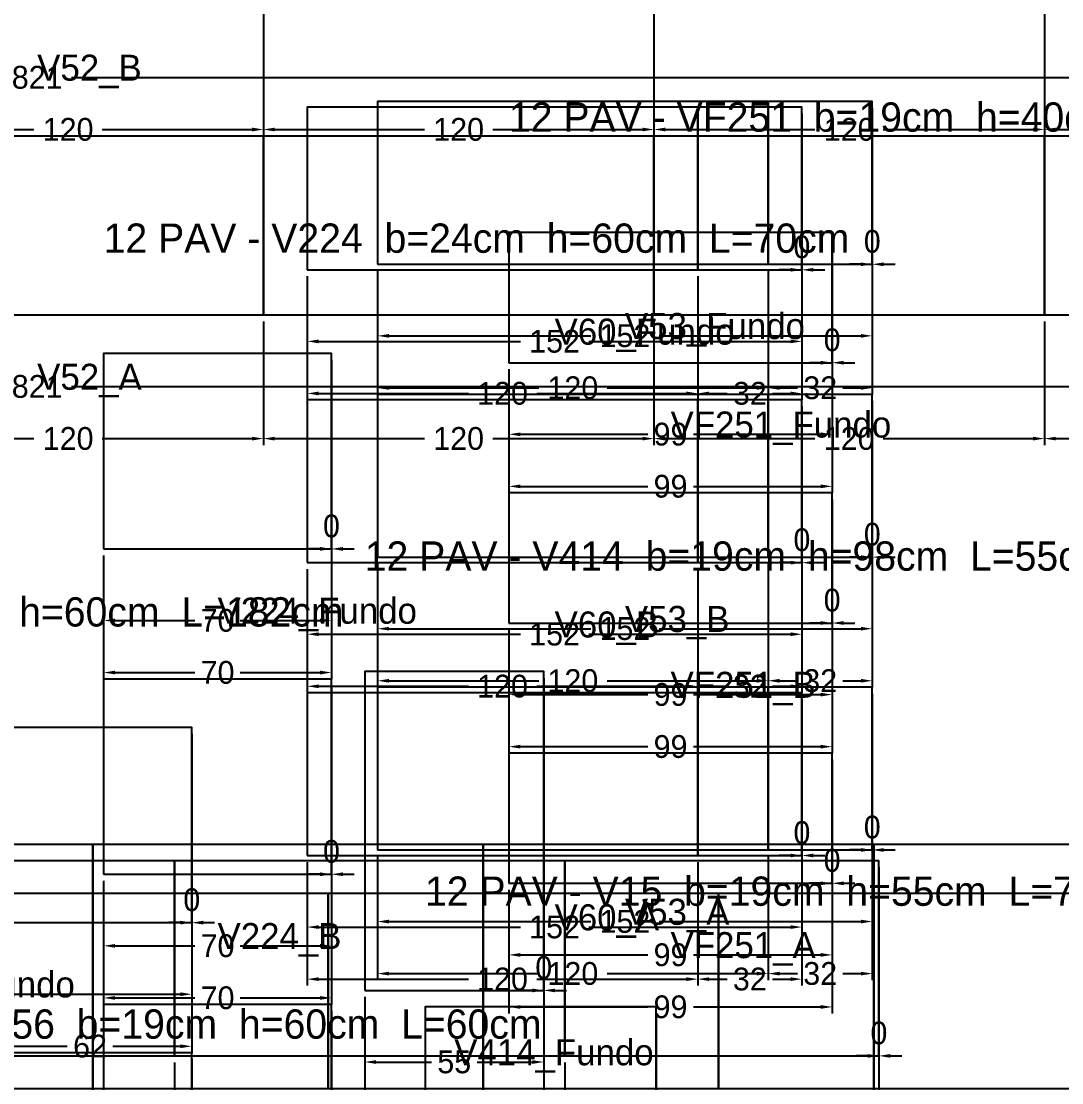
# Model space of a CAD drawing. Header units: metres. Extents: x 946 to 6411, y -603 to 1666.
# Drawn here: x 2804.5 to 3124.2, y 457.3 to 783.5 of the extents above; entities that cross this region are included whole.
import ezdxf

# ---------------------------------------------------------------- set-up
doc = ezdxf.new("R2010")
doc.units = ezdxf.units.M
doc.layers.add('COTA', color=3, linetype='Continuous')
doc.dimstyles.new('COTA_VIG', dxfattribs={"dimtxt": 7, "dimasz": 3.5, "dimexe": 2, "dimexo": 2, "dimgap": 1.5, "dimtad": 1, "dimdec": 1, "dimcen": 2.5, "dimclrd": 3, "dimclre": 3, "dimclrt": 3, "dimazin": 3, "dimtfac": 1, "dimtmove": 0, "dimatfit": 3})

# ---------------------------------------------------------------- blocks, each defined once
blk = doc.blocks.new('_CLOSEDFILLED')
at = {"color": 0, "linetype": 'BYBLOCK'}
blk.add_solid([(-1, 0.164), (0, 0), (-1, -0.164)], dxfattribs=at)
blk = doc.blocks.new('*D364')
at = {"color": 3}
for p, q in [((2398.86, 691.27), (2398.86, 669.27)), ((3219.86, 691.27), (3219.86, 669.27)), ((2402.36, 671.27), (2798.86, 671.27)), ((2819.86, 671.27), (3216.36, 671.27))]:
    blk.add_line(p, q, dxfattribs=at)
at = {"layer": 'Defpoints'}
for p in [(2398.86, 693.27), (3219.86, 693.27), (2398.86, 671.27)]:
    blk.add_point(p, dxfattribs=at)
at = {"layer": 'COTA', "color": 3, "xscale": 3.5, "yscale": 3.5, "rotation": 180}
blk.add_blockref('_CLOSEDFILLED', (2398.86, 671.27), dxfattribs=at)
at = {"layer": 'COTA', "color": 3, "xscale": 3.5, "yscale": 3.5}
blk.add_blockref('_CLOSEDFILLED', (3219.86, 671.27), dxfattribs=at)
at = {"layer": 'COTA', "color": 3, "insert": (2809.36, 671.27), "char_height": 7, "attachment_point": 5}
blk.add_mtext('821', dxfattribs=at)
blk = doc.blocks.new('*D368')
at = {"color": 3}
for p, q in [((2758.86, 691.27), (2758.86, 653.27)), ((2878.86, 691.27), (2878.86, 653.27)), ((2762.36, 655.27), (2808.36, 655.27)), ((2829.36, 655.27), (2875.36, 655.27))]:
    blk.add_line(p, q, dxfattribs=at)
at = {"layer": 'Defpoints'}
for p in [(2758.86, 693.27), (2878.86, 693.27), (2758.86, 655.27)]:
    blk.add_point(p, dxfattribs=at)
at = {"layer": 'COTA', "color": 3, "xscale": 3.5, "yscale": 3.5, "rotation": 180}
blk.add_blockref('_CLOSEDFILLED', (2758.86, 655.27), dxfattribs=at)
at = {"layer": 'COTA', "color": 3, "xscale": 3.5, "yscale": 3.5}
blk.add_blockref('_CLOSEDFILLED', (2878.86, 655.27), dxfattribs=at)
at = {"layer": 'COTA', "color": 3, "insert": (2818.86, 655.27), "char_height": 7, "attachment_point": 5}
blk.add_mtext('120', dxfattribs=at)
blk = doc.blocks.new('*D369')
at = {"color": 3}
for p, q in [((2878.86, 691.27), (2878.86, 653.27)), ((2998.86, 691.27), (2998.86, 653.27)), ((2882.36, 655.27), (2928.36, 655.27)), ((2949.36, 655.27), (2995.36, 655.27))]:
    blk.add_line(p, q, dxfattribs=at)
at = {"layer": 'Defpoints'}
for p in [(2878.86, 693.27), (2998.86, 693.27), (2878.86, 655.27)]:
    blk.add_point(p, dxfattribs=at)
at = {"layer": 'COTA', "color": 3, "xscale": 3.5, "yscale": 3.5, "rotation": 180}
blk.add_blockref('_CLOSEDFILLED', (2878.86, 655.27), dxfattribs=at)
at = {"layer": 'COTA', "color": 3, "xscale": 3.5, "yscale": 3.5}
blk.add_blockref('_CLOSEDFILLED', (2998.86, 655.27), dxfattribs=at)
at = {"layer": 'COTA', "color": 3, "insert": (2938.86, 655.27), "char_height": 7, "attachment_point": 5}
blk.add_mtext('120', dxfattribs=at)
blk = doc.blocks.new('*D370')
at = {"color": 3}
for p, q in [((2998.86, 691.27), (2998.86, 653.27)), ((3118.86, 691.27), (3118.86, 653.27)), ((3002.36, 655.27), (3048.36, 655.27)), ((3069.36, 655.27), (3115.36, 655.27))]:
    blk.add_line(p, q, dxfattribs=at)
at = {"layer": 'Defpoints'}
for p in [(2998.86, 693.27), (3118.86, 693.27), (2998.86, 655.27)]:
    blk.add_point(p, dxfattribs=at)
at = {"layer": 'COTA', "color": 3, "xscale": 3.5, "yscale": 3.5, "rotation": 180}
blk.add_blockref('_CLOSEDFILLED', (2998.86, 655.27), dxfattribs=at)
at = {"layer": 'COTA', "color": 3, "xscale": 3.5, "yscale": 3.5}
blk.add_blockref('_CLOSEDFILLED', (3118.86, 655.27), dxfattribs=at)
at = {"layer": 'COTA', "color": 3, "insert": (3058.86, 655.27), "char_height": 7, "attachment_point": 5}
blk.add_mtext('120', dxfattribs=at)
blk = doc.blocks.new('*D371')
at = {"color": 3}
for p, q in [((3118.86, 691.27), (3118.86, 653.27)), ((3219.86, 691.27), (3219.86, 653.27)), ((3122.36, 655.27), (3158.86, 655.27)), ((3179.86, 655.27), (3216.36, 655.27))]:
    blk.add_line(p, q, dxfattribs=at)
at = {"layer": 'Defpoints'}
for p in [(3118.86, 693.27), (3219.86, 693.27), (3118.86, 655.27)]:
    blk.add_point(p, dxfattribs=at)
at = {"layer": 'COTA', "color": 3, "xscale": 3.5, "yscale": 3.5, "rotation": 180}
blk.add_blockref('_CLOSEDFILLED', (3118.86, 655.27), dxfattribs=at)
at = {"layer": 'COTA', "color": 3, "xscale": 3.5, "yscale": 3.5}
blk.add_blockref('_CLOSEDFILLED', (3219.86, 655.27), dxfattribs=at)
at = {"layer": 'COTA', "color": 3, "insert": (3169.36, 655.27), "char_height": 7, "attachment_point": 5}
blk.add_mtext('101', dxfattribs=at)
blk = doc.blocks.new('*D373')
at = {"color": 3}
for p, q in [((2398.86, 786.27), (2398.86, 764.27)), ((3219.86, 786.27), (3219.86, 764.27)), ((2402.36, 766.27), (2798.86, 766.27)), ((2819.86, 766.27), (3216.36, 766.27))]:
    blk.add_line(p, q, dxfattribs=at)
at = {"layer": 'Defpoints'}
for p in [(2398.86, 788.27), (3219.86, 788.27), (2398.86, 766.27)]:
    blk.add_point(p, dxfattribs=at)
at = {"layer": 'COTA', "color": 3, "xscale": 3.5, "yscale": 3.5, "rotation": 180}
blk.add_blockref('_CLOSEDFILLED', (2398.86, 766.27), dxfattribs=at)
at = {"layer": 'COTA', "color": 3, "xscale": 3.5, "yscale": 3.5}
blk.add_blockref('_CLOSEDFILLED', (3219.86, 766.27), dxfattribs=at)
at = {"layer": 'COTA', "color": 3, "insert": (2809.36, 766.27), "char_height": 7, "attachment_point": 5}
blk.add_mtext('821', dxfattribs=at)
blk = doc.blocks.new('*D377')
at = {"color": 3}
for p, q in [((2758.86, 786.27), (2758.86, 748.27)), ((2878.86, 786.27), (2878.86, 748.27)), ((2762.36, 750.27), (2808.36, 750.27)), ((2829.36, 750.27), (2875.36, 750.27))]:
    blk.add_line(p, q, dxfattribs=at)
at = {"layer": 'Defpoints'}
for p in [(2758.86, 788.27), (2878.86, 788.27), (2758.86, 750.27)]:
    blk.add_point(p, dxfattribs=at)
at = {"layer": 'COTA', "color": 3, "xscale": 3.5, "yscale": 3.5, "rotation": 180}
blk.add_blockref('_CLOSEDFILLED', (2758.86, 750.27), dxfattribs=at)
at = {"layer": 'COTA', "color": 3, "xscale": 3.5, "yscale": 3.5}
blk.add_blockref('_CLOSEDFILLED', (2878.86, 750.27), dxfattribs=at)
at = {"layer": 'COTA', "color": 3, "insert": (2818.86, 750.27), "char_height": 7, "attachment_point": 5}
blk.add_mtext('120', dxfattribs=at)
blk = doc.blocks.new('*D378')
at = {"color": 3}
for p, q in [((2878.86, 786.27), (2878.86, 748.27)), ((2998.86, 786.27), (2998.86, 748.27)), ((2882.36, 750.27), (2928.36, 750.27)), ((2949.36, 750.27), (2995.36, 750.27))]:
    blk.add_line(p, q, dxfattribs=at)
at = {"layer": 'Defpoints'}
for p in [(2878.86, 788.27), (2998.86, 788.27), (2878.86, 750.27)]:
    blk.add_point(p, dxfattribs=at)
at = {"layer": 'COTA', "color": 3, "xscale": 3.5, "yscale": 3.5, "rotation": 180}
blk.add_blockref('_CLOSEDFILLED', (2878.86, 750.27), dxfattribs=at)
at = {"layer": 'COTA', "color": 3, "xscale": 3.5, "yscale": 3.5}
blk.add_blockref('_CLOSEDFILLED', (2998.86, 750.27), dxfattribs=at)
at = {"layer": 'COTA', "color": 3, "insert": (2938.86, 750.27), "char_height": 7, "attachment_point": 5}
blk.add_mtext('120', dxfattribs=at)
blk = doc.blocks.new('*D379')
at = {"color": 3}
for p, q in [((2998.86, 786.27), (2998.86, 748.27)), ((3118.86, 786.27), (3118.86, 748.27)), ((3002.36, 750.27), (3048.36, 750.27)), ((3069.36, 750.27), (3115.36, 750.27))]:
    blk.add_line(p, q, dxfattribs=at)
at = {"layer": 'Defpoints'}
for p in [(2998.86, 788.27), (3118.86, 788.27), (2998.86, 750.27)]:
    blk.add_point(p, dxfattribs=at)
at = {"layer": 'COTA', "color": 3, "xscale": 3.5, "yscale": 3.5, "rotation": 180}
blk.add_blockref('_CLOSEDFILLED', (2998.86, 750.27), dxfattribs=at)
at = {"layer": 'COTA', "color": 3, "xscale": 3.5, "yscale": 3.5}
blk.add_blockref('_CLOSEDFILLED', (3118.86, 750.27), dxfattribs=at)
at = {"layer": 'COTA', "color": 3, "insert": (3058.86, 750.27), "char_height": 7, "attachment_point": 5}
blk.add_mtext('120', dxfattribs=at)
blk = doc.blocks.new('*D380')
at = {"color": 3}
for p, q in [((3118.86, 786.27), (3118.86, 748.27)), ((3219.86, 786.27), (3219.86, 748.27)), ((3122.36, 750.27), (3158.86, 750.27)), ((3179.86, 750.27), (3216.36, 750.27))]:
    blk.add_line(p, q, dxfattribs=at)
at = {"layer": 'Defpoints'}
for p in [(3118.86, 788.27), (3219.86, 788.27), (3118.86, 750.27)]:
    blk.add_point(p, dxfattribs=at)
at = {"layer": 'COTA', "color": 3, "xscale": 3.5, "yscale": 3.5, "rotation": 180}
blk.add_blockref('_CLOSEDFILLED', (3118.86, 750.27), dxfattribs=at)
at = {"layer": 'COTA', "color": 3, "xscale": 3.5, "yscale": 3.5}
blk.add_blockref('_CLOSEDFILLED', (3219.86, 750.27), dxfattribs=at)
at = {"layer": 'COTA', "color": 3, "insert": (3169.36, 750.27), "char_height": 7, "attachment_point": 5}
blk.add_mtext('101', dxfattribs=at)
blk = doc.blocks.new('*D400')
at = {"color": 3}
for p, q in [((2913.96, 526.85), (2913.96, 504.85)), ((3065.96, 526.85), (3065.96, 504.85)), ((2917.46, 506.85), (2979.46, 506.85)), ((3000.46, 506.85), (3062.46, 506.85))]:
    blk.add_line(p, q, dxfattribs=at)
at = {"layer": 'Defpoints'}
for p in [(2913.96, 528.85), (3065.96, 528.85), (2913.96, 506.85)]:
    blk.add_point(p, dxfattribs=at)
at = {"layer": 'COTA', "color": 3, "xscale": 3.5, "yscale": 3.5, "rotation": 180}
blk.add_blockref('_CLOSEDFILLED', (2913.96, 506.85), dxfattribs=at)
at = {"layer": 'COTA', "color": 3, "xscale": 3.5, "yscale": 3.5}
blk.add_blockref('_CLOSEDFILLED', (3065.96, 506.85), dxfattribs=at)
at = {"layer": 'COTA', "color": 3, "insert": (2989.96, 506.85), "char_height": 7, "attachment_point": 5}
blk.add_mtext('152', dxfattribs=at)
blk = doc.blocks.new('*D401')
at = {"color": 3}
for p, q in [((2913.96, 526.85), (2913.96, 488.85)), ((3033.96, 526.85), (3033.96, 488.85)), ((2917.46, 490.85), (2963.46, 490.85)), ((2984.46, 490.85), (3030.46, 490.85))]:
    blk.add_line(p, q, dxfattribs=at)
at = {"layer": 'Defpoints'}
for p in [(2913.96, 528.85), (3033.96, 528.85), (2913.96, 490.85)]:
    blk.add_point(p, dxfattribs=at)
at = {"layer": 'COTA', "color": 3, "xscale": 3.5, "yscale": 3.5, "rotation": 180}
blk.add_blockref('_CLOSEDFILLED', (2913.96, 490.85), dxfattribs=at)
at = {"layer": 'COTA', "color": 3, "xscale": 3.5, "yscale": 3.5}
blk.add_blockref('_CLOSEDFILLED', (3033.96, 490.85), dxfattribs=at)
at = {"layer": 'COTA', "color": 3, "insert": (2973.96, 490.85), "char_height": 7, "attachment_point": 5}
blk.add_mtext('120', dxfattribs=at)
blk = doc.blocks.new('*D402')
at = {"color": 3}
for p, q in [((3033.96, 526.85), (3033.96, 488.85)), ((3065.96, 526.85), (3065.96, 488.85)), ((3037.46, 490.85), (3042.96, 490.85)), ((3056.96, 490.85), (3062.46, 490.85))]:
    blk.add_line(p, q, dxfattribs=at)
at = {"layer": 'Defpoints'}
for p in [(3033.96, 528.85), (3065.96, 528.85), (3033.96, 490.85)]:
    blk.add_point(p, dxfattribs=at)
at = {"layer": 'COTA', "color": 3, "xscale": 3.5, "yscale": 3.5, "rotation": 180}
blk.add_blockref('_CLOSEDFILLED', (3033.96, 490.85), dxfattribs=at)
at = {"layer": 'COTA', "color": 3, "xscale": 3.5, "yscale": 3.5}
blk.add_blockref('_CLOSEDFILLED', (3065.96, 490.85), dxfattribs=at)
at = {"layer": 'COTA', "color": 3, "insert": (3049.96, 490.85), "char_height": 7, "attachment_point": 5}
blk.add_mtext('32', dxfattribs=at)
blk = doc.blocks.new('*D404')
at = {"color": 3}
for p, q in [((2913.96, 616.85), (2913.96, 594.85)), ((3065.96, 616.85), (3065.96, 594.85)), ((2917.46, 596.85), (2979.46, 596.85)), ((3000.46, 596.85), (3062.46, 596.85))]:
    blk.add_line(p, q, dxfattribs=at)
at = {"layer": 'Defpoints'}
for p in [(2913.96, 618.85), (3065.96, 618.85), (2913.96, 596.85)]:
    blk.add_point(p, dxfattribs=at)
at = {"layer": 'COTA', "color": 3, "xscale": 3.5, "yscale": 3.5, "rotation": 180}
blk.add_blockref('_CLOSEDFILLED', (2913.96, 596.85), dxfattribs=at)
at = {"layer": 'COTA', "color": 3, "xscale": 3.5, "yscale": 3.5}
blk.add_blockref('_CLOSEDFILLED', (3065.96, 596.85), dxfattribs=at)
at = {"layer": 'COTA', "color": 3, "insert": (2989.96, 596.85), "char_height": 7, "attachment_point": 5}
blk.add_mtext('152', dxfattribs=at)
blk = doc.blocks.new('*D405')
at = {"color": 3}
for p, q in [((2913.96, 616.85), (2913.96, 578.85)), ((3033.96, 616.85), (3033.96, 578.85)), ((2917.46, 580.85), (2963.46, 580.85)), ((2984.46, 580.85), (3030.46, 580.85))]:
    blk.add_line(p, q, dxfattribs=at)
at = {"layer": 'Defpoints'}
for p in [(2913.96, 618.85), (3033.96, 618.85), (2913.96, 580.85)]:
    blk.add_point(p, dxfattribs=at)
at = {"layer": 'COTA', "color": 3, "xscale": 3.5, "yscale": 3.5, "rotation": 180}
blk.add_blockref('_CLOSEDFILLED', (2913.96, 580.85), dxfattribs=at)
at = {"layer": 'COTA', "color": 3, "xscale": 3.5, "yscale": 3.5}
blk.add_blockref('_CLOSEDFILLED', (3033.96, 580.85), dxfattribs=at)
at = {"layer": 'COTA', "color": 3, "insert": (2973.96, 580.85), "char_height": 7, "attachment_point": 5}
blk.add_mtext('120', dxfattribs=at)
blk = doc.blocks.new('*D406')
at = {"color": 3}
for p, q in [((3033.96, 616.85), (3033.96, 578.85)), ((3065.96, 616.85), (3065.96, 578.85)), ((3037.46, 580.85), (3042.96, 580.85)), ((3056.96, 580.85), (3062.46, 580.85))]:
    blk.add_line(p, q, dxfattribs=at)
at = {"layer": 'Defpoints'}
for p in [(3033.96, 618.85), (3065.96, 618.85), (3033.96, 580.85)]:
    blk.add_point(p, dxfattribs=at)
at = {"layer": 'COTA', "color": 3, "xscale": 3.5, "yscale": 3.5, "rotation": 180}
blk.add_blockref('_CLOSEDFILLED', (3033.96, 580.85), dxfattribs=at)
at = {"layer": 'COTA', "color": 3, "xscale": 3.5, "yscale": 3.5}
blk.add_blockref('_CLOSEDFILLED', (3065.96, 580.85), dxfattribs=at)
at = {"layer": 'COTA', "color": 3, "insert": (3049.96, 580.85), "char_height": 7, "attachment_point": 5}
blk.add_mtext('32', dxfattribs=at)
blk = doc.blocks.new('*D408')
at = {"color": 3}
for p, q in [((2913.96, 706.85), (2913.96, 684.85)), ((3065.96, 706.85), (3065.96, 684.85)), ((2917.46, 686.85), (2979.46, 686.85)), ((3000.46, 686.85), (3062.46, 686.85))]:
    blk.add_line(p, q, dxfattribs=at)
at = {"layer": 'Defpoints'}
for p in [(2913.96, 708.85), (3065.96, 708.85), (2913.96, 686.85)]:
    blk.add_point(p, dxfattribs=at)
at = {"layer": 'COTA', "color": 3, "xscale": 3.5, "yscale": 3.5, "rotation": 180}
blk.add_blockref('_CLOSEDFILLED', (2913.96, 686.85), dxfattribs=at)
at = {"layer": 'COTA', "color": 3, "xscale": 3.5, "yscale": 3.5}
blk.add_blockref('_CLOSEDFILLED', (3065.96, 686.85), dxfattribs=at)
at = {"layer": 'COTA', "color": 3, "insert": (2989.96, 686.85), "char_height": 7, "attachment_point": 5}
blk.add_mtext('152', dxfattribs=at)
blk = doc.blocks.new('*D409')
at = {"color": 3}
for p, q in [((2913.96, 706.85), (2913.96, 668.85)), ((3033.96, 706.85), (3033.96, 668.85)), ((2917.46, 670.85), (2963.46, 670.85)), ((2984.46, 670.85), (3030.46, 670.85))]:
    blk.add_line(p, q, dxfattribs=at)
at = {"layer": 'Defpoints'}
for p in [(2913.96, 708.85), (3033.96, 708.85), (2913.96, 670.85)]:
    blk.add_point(p, dxfattribs=at)
at = {"layer": 'COTA', "color": 3, "xscale": 3.5, "yscale": 3.5, "rotation": 180}
blk.add_blockref('_CLOSEDFILLED', (2913.96, 670.85), dxfattribs=at)
at = {"layer": 'COTA', "color": 3, "xscale": 3.5, "yscale": 3.5}
blk.add_blockref('_CLOSEDFILLED', (3033.96, 670.85), dxfattribs=at)
at = {"layer": 'COTA', "color": 3, "insert": (2973.96, 670.85), "char_height": 7, "attachment_point": 5}
blk.add_mtext('120', dxfattribs=at)
blk = doc.blocks.new('*D410')
at = {"color": 3}
for p, q in [((3033.96, 706.85), (3033.96, 668.85)), ((3065.96, 706.85), (3065.96, 668.85)), ((3037.46, 670.85), (3042.96, 670.85)), ((3056.96, 670.85), (3062.46, 670.85))]:
    blk.add_line(p, q, dxfattribs=at)
at = {"layer": 'Defpoints'}
for p in [(3033.96, 708.85), (3065.96, 708.85), (3033.96, 670.85)]:
    blk.add_point(p, dxfattribs=at)
at = {"layer": 'COTA', "color": 3, "xscale": 3.5, "yscale": 3.5, "rotation": 180}
blk.add_blockref('_CLOSEDFILLED', (3033.96, 670.85), dxfattribs=at)
at = {"layer": 'COTA', "color": 3, "xscale": 3.5, "yscale": 3.5}
blk.add_blockref('_CLOSEDFILLED', (3065.96, 670.85), dxfattribs=at)
at = {"layer": 'COTA', "color": 3, "insert": (3049.96, 670.85), "char_height": 7, "attachment_point": 5}
blk.add_mtext('32', dxfattribs=at)
blk = doc.blocks.new('*D501')
at = {"color": 3}
for p, q in [((2674.36, 504.52), (2674.36, 482.52)), ((2856.86, 504.52), (2856.86, 482.52)), ((2677.86, 484.52), (2755.11, 484.52)), ((2776.11, 484.52), (2853.36, 484.52))]:
    blk.add_line(p, q, dxfattribs=at)
at = {"layer": 'Defpoints'}
for p in [(2674.36, 506.52), (2856.86, 506.52), (2674.36, 484.52)]:
    blk.add_point(p, dxfattribs=at)
at = {"layer": 'COTA', "color": 3, "xscale": 3.5, "yscale": 3.5, "rotation": 180}
blk.add_blockref('_CLOSEDFILLED', (2674.36, 484.52), dxfattribs=at)
at = {"layer": 'COTA', "color": 3, "xscale": 3.5, "yscale": 3.5}
blk.add_blockref('_CLOSEDFILLED', (2856.86, 484.52), dxfattribs=at)
at = {"layer": 'COTA', "color": 3, "insert": (2765.61, 484.52), "char_height": 7, "attachment_point": 5}
blk.add_mtext('182', dxfattribs=at)
blk = doc.blocks.new('*D503')
at = {"color": 3}
for p, q in [((2794.36, 504.52), (2794.36, 466.52)), ((2856.86, 504.52), (2856.86, 466.52)), ((2797.86, 468.52), (2818.61, 468.52)), ((2832.61, 468.52), (2853.36, 468.52))]:
    blk.add_line(p, q, dxfattribs=at)
at = {"layer": 'Defpoints'}
for p in [(2794.36, 506.52), (2856.86, 506.52), (2794.36, 468.52)]:
    blk.add_point(p, dxfattribs=at)
at = {"layer": 'COTA', "color": 3, "xscale": 3.5, "yscale": 3.5, "rotation": 180}
blk.add_blockref('_CLOSEDFILLED', (2794.36, 468.52), dxfattribs=at)
at = {"layer": 'COTA', "color": 3, "xscale": 3.5, "yscale": 3.5}
blk.add_blockref('_CLOSEDFILLED', (2856.86, 468.52), dxfattribs=at)
at = {"layer": 'COTA', "color": 3, "insert": (2825.61, 468.52), "char_height": 7, "attachment_point": 5}
blk.add_mtext('62', dxfattribs=at)
blk = doc.blocks.new('*D505')
at = {"color": 3}
for p, q in [((2892.34, 525.15), (2892.34, 503.15)), ((3044.34, 525.15), (3044.34, 503.15)), ((2895.84, 505.15), (2957.84, 505.15)), ((2978.84, 505.15), (3040.84, 505.15))]:
    blk.add_line(p, q, dxfattribs=at)
at = {"layer": 'Defpoints'}
for p in [(2892.34, 527.15), (3044.34, 527.15), (2892.34, 505.15)]:
    blk.add_point(p, dxfattribs=at)
at = {"layer": 'COTA', "color": 3, "xscale": 3.5, "yscale": 3.5, "rotation": 180}
blk.add_blockref('_CLOSEDFILLED', (2892.34, 505.15), dxfattribs=at)
at = {"layer": 'COTA', "color": 3, "xscale": 3.5, "yscale": 3.5}
blk.add_blockref('_CLOSEDFILLED', (3044.34, 505.15), dxfattribs=at)
at = {"layer": 'COTA', "color": 3, "insert": (2968.34, 505.15), "char_height": 7, "attachment_point": 5}
blk.add_mtext('152', dxfattribs=at)
blk = doc.blocks.new('*D506')
at = {"color": 3}
for p, q in [((2892.34, 525.15), (2892.34, 487.15)), ((3012.34, 525.15), (3012.34, 487.15)), ((2895.84, 489.15), (2941.84, 489.15)), ((2962.84, 489.15), (3008.84, 489.15))]:
    blk.add_line(p, q, dxfattribs=at)
at = {"layer": 'Defpoints'}
for p in [(2892.34, 527.15), (3012.34, 527.15), (2892.34, 489.15)]:
    blk.add_point(p, dxfattribs=at)
at = {"layer": 'COTA', "color": 3, "xscale": 3.5, "yscale": 3.5, "rotation": 180}
blk.add_blockref('_CLOSEDFILLED', (2892.34, 489.15), dxfattribs=at)
at = {"layer": 'COTA', "color": 3, "xscale": 3.5, "yscale": 3.5}
blk.add_blockref('_CLOSEDFILLED', (3012.34, 489.15), dxfattribs=at)
at = {"layer": 'COTA', "color": 3, "insert": (2952.34, 489.15), "char_height": 7, "attachment_point": 5}
blk.add_mtext('120', dxfattribs=at)
blk = doc.blocks.new('*D507')
at = {"color": 3}
for p, q in [((3012.34, 525.15), (3012.34, 487.15)), ((3044.34, 525.15), (3044.34, 487.15)), ((3015.84, 489.15), (3021.34, 489.15)), ((3035.34, 489.15), (3040.84, 489.15))]:
    blk.add_line(p, q, dxfattribs=at)
at = {"layer": 'Defpoints'}
for p in [(3012.34, 527.15), (3044.34, 527.15), (3012.34, 489.15)]:
    blk.add_point(p, dxfattribs=at)
at = {"layer": 'COTA', "color": 3, "xscale": 3.5, "yscale": 3.5, "rotation": 180}
blk.add_blockref('_CLOSEDFILLED', (3012.34, 489.15), dxfattribs=at)
at = {"layer": 'COTA', "color": 3, "xscale": 3.5, "yscale": 3.5}
blk.add_blockref('_CLOSEDFILLED', (3044.34, 489.15), dxfattribs=at)
at = {"layer": 'COTA', "color": 3, "insert": (3028.34, 489.15), "char_height": 7, "attachment_point": 5}
blk.add_mtext('32', dxfattribs=at)
blk = doc.blocks.new('*D509')
at = {"color": 3}
for p, q in [((2892.34, 615.15), (2892.34, 593.15)), ((3044.34, 615.15), (3044.34, 593.15)), ((2895.84, 595.15), (2957.84, 595.15)), ((2978.84, 595.15), (3040.84, 595.15))]:
    blk.add_line(p, q, dxfattribs=at)
at = {"layer": 'Defpoints'}
for p in [(2892.34, 617.15), (3044.34, 617.15), (2892.34, 595.15)]:
    blk.add_point(p, dxfattribs=at)
at = {"layer": 'COTA', "color": 3, "xscale": 3.5, "yscale": 3.5, "rotation": 180}
blk.add_blockref('_CLOSEDFILLED', (2892.34, 595.15), dxfattribs=at)
at = {"layer": 'COTA', "color": 3, "xscale": 3.5, "yscale": 3.5}
blk.add_blockref('_CLOSEDFILLED', (3044.34, 595.15), dxfattribs=at)
at = {"layer": 'COTA', "color": 3, "insert": (2968.34, 595.15), "char_height": 7, "attachment_point": 5}
blk.add_mtext('152', dxfattribs=at)
blk = doc.blocks.new('*D510')
at = {"color": 3}
for p, q in [((2892.34, 615.15), (2892.34, 577.15)), ((3012.34, 615.15), (3012.34, 577.15)), ((2895.84, 579.15), (2941.84, 579.15)), ((2962.84, 579.15), (3008.84, 579.15))]:
    blk.add_line(p, q, dxfattribs=at)
at = {"layer": 'Defpoints'}
for p in [(2892.34, 617.15), (3012.34, 617.15), (2892.34, 579.15)]:
    blk.add_point(p, dxfattribs=at)
at = {"layer": 'COTA', "color": 3, "xscale": 3.5, "yscale": 3.5, "rotation": 180}
blk.add_blockref('_CLOSEDFILLED', (2892.34, 579.15), dxfattribs=at)
at = {"layer": 'COTA', "color": 3, "xscale": 3.5, "yscale": 3.5}
blk.add_blockref('_CLOSEDFILLED', (3012.34, 579.15), dxfattribs=at)
at = {"layer": 'COTA', "color": 3, "insert": (2952.34, 579.15), "char_height": 7, "attachment_point": 5}
blk.add_mtext('120', dxfattribs=at)
blk = doc.blocks.new('*D511')
at = {"color": 3}
for p, q in [((3012.34, 615.15), (3012.34, 577.15)), ((3044.34, 615.15), (3044.34, 577.15)), ((3015.84, 579.15), (3021.34, 579.15)), ((3035.34, 579.15), (3040.84, 579.15))]:
    blk.add_line(p, q, dxfattribs=at)
at = {"layer": 'Defpoints'}
for p in [(3012.34, 617.15), (3044.34, 617.15), (3012.34, 579.15)]:
    blk.add_point(p, dxfattribs=at)
at = {"layer": 'COTA', "color": 3, "xscale": 3.5, "yscale": 3.5, "rotation": 180}
blk.add_blockref('_CLOSEDFILLED', (3012.34, 579.15), dxfattribs=at)
at = {"layer": 'COTA', "color": 3, "xscale": 3.5, "yscale": 3.5}
blk.add_blockref('_CLOSEDFILLED', (3044.34, 579.15), dxfattribs=at)
at = {"layer": 'COTA', "color": 3, "insert": (3028.34, 579.15), "char_height": 7, "attachment_point": 5}
blk.add_mtext('32', dxfattribs=at)
blk = doc.blocks.new('*D513')
at = {"color": 3}
for p, q in [((2892.34, 705.15), (2892.34, 683.15)), ((3044.34, 705.15), (3044.34, 683.15)), ((2895.84, 685.15), (2957.84, 685.15)), ((2978.84, 685.15), (3040.84, 685.15))]:
    blk.add_line(p, q, dxfattribs=at)
at = {"layer": 'Defpoints'}
for p in [(2892.34, 707.15), (3044.34, 707.15), (2892.34, 685.15)]:
    blk.add_point(p, dxfattribs=at)
at = {"layer": 'COTA', "color": 3, "xscale": 3.5, "yscale": 3.5, "rotation": 180}
blk.add_blockref('_CLOSEDFILLED', (2892.34, 685.15), dxfattribs=at)
at = {"layer": 'COTA', "color": 3, "xscale": 3.5, "yscale": 3.5}
blk.add_blockref('_CLOSEDFILLED', (3044.34, 685.15), dxfattribs=at)
at = {"layer": 'COTA', "color": 3, "insert": (2968.34, 685.15), "char_height": 7, "attachment_point": 5}
blk.add_mtext('152', dxfattribs=at)
blk = doc.blocks.new('*D514')
at = {"color": 3}
for p, q in [((2892.34, 705.15), (2892.34, 667.15)), ((3012.34, 705.15), (3012.34, 667.15)), ((2895.84, 669.15), (2941.84, 669.15)), ((2962.84, 669.15), (3008.84, 669.15))]:
    blk.add_line(p, q, dxfattribs=at)
at = {"layer": 'Defpoints'}
for p in [(2892.34, 707.15), (3012.34, 707.15), (2892.34, 669.15)]:
    blk.add_point(p, dxfattribs=at)
at = {"layer": 'COTA', "color": 3, "xscale": 3.5, "yscale": 3.5, "rotation": 180}
blk.add_blockref('_CLOSEDFILLED', (2892.34, 669.15), dxfattribs=at)
at = {"layer": 'COTA', "color": 3, "xscale": 3.5, "yscale": 3.5}
blk.add_blockref('_CLOSEDFILLED', (3012.34, 669.15), dxfattribs=at)
at = {"layer": 'COTA', "color": 3, "insert": (2952.34, 669.15), "char_height": 7, "attachment_point": 5}
blk.add_mtext('120', dxfattribs=at)
blk = doc.blocks.new('*D515')
at = {"color": 3}
for p, q in [((3012.34, 705.15), (3012.34, 667.15)), ((3044.34, 705.15), (3044.34, 667.15)), ((3015.84, 669.15), (3021.34, 669.15)), ((3035.34, 669.15), (3040.84, 669.15))]:
    blk.add_line(p, q, dxfattribs=at)
at = {"layer": 'Defpoints'}
for p in [(3012.34, 707.15), (3044.34, 707.15), (3012.34, 669.15)]:
    blk.add_point(p, dxfattribs=at)
at = {"layer": 'COTA', "color": 3, "xscale": 3.5, "yscale": 3.5, "rotation": 180}
blk.add_blockref('_CLOSEDFILLED', (3012.34, 669.15), dxfattribs=at)
at = {"layer": 'COTA', "color": 3, "xscale": 3.5, "yscale": 3.5}
blk.add_blockref('_CLOSEDFILLED', (3044.34, 669.15), dxfattribs=at)
at = {"layer": 'COTA', "color": 3, "insert": (3028.34, 669.15), "char_height": 7, "attachment_point": 5}
blk.add_mtext('32', dxfattribs=at)
blk = doc.blocks.new('*D790')
at = {"color": 3}
for p, q in [((2251.5, 463.56), (2251.5, 441.56)), ((3068, 463.56), (3068, 441.56)), ((2255, 443.56), (2649.25, 443.56)), ((2670.25, 443.56), (3064.5, 443.56))]:
    blk.add_line(p, q, dxfattribs=at)
at = {"layer": 'Defpoints'}
for p in [(2251.5, 465.56), (3068, 465.56), (2251.5, 443.56)]:
    blk.add_point(p, dxfattribs=at)
at = {"layer": 'COTA', "color": 3, "xscale": 3.5, "yscale": 3.5, "rotation": 180}
blk.add_blockref('_CLOSEDFILLED', (2251.5, 443.56), dxfattribs=at)
at = {"layer": 'COTA', "color": 3, "xscale": 3.5, "yscale": 3.5}
blk.add_blockref('_CLOSEDFILLED', (3068, 443.56), dxfattribs=at)
at = {"layer": 'COTA', "color": 3, "insert": (2659.75, 443.56), "char_height": 7, "attachment_point": 5}
blk.add_mtext('816', dxfattribs=at)
blk = doc.blocks.new('*D795')
at = {"color": 3}
for p, q in [((2731.5, 463.56), (2731.5, 425.56)), ((2851.5, 463.56), (2851.5, 425.56)), ((2735, 427.56), (2781, 427.56)), ((2802, 427.56), (2848, 427.56))]:
    blk.add_line(p, q, dxfattribs=at)
at = {"layer": 'Defpoints'}
for p in [(2731.5, 465.56), (2851.5, 465.56), (2731.5, 427.56)]:
    blk.add_point(p, dxfattribs=at)
at = {"layer": 'COTA', "color": 3, "xscale": 3.5, "yscale": 3.5, "rotation": 180}
blk.add_blockref('_CLOSEDFILLED', (2731.5, 427.56), dxfattribs=at)
at = {"layer": 'COTA', "color": 3, "xscale": 3.5, "yscale": 3.5}
blk.add_blockref('_CLOSEDFILLED', (2851.5, 427.56), dxfattribs=at)
at = {"layer": 'COTA', "color": 3, "insert": (2791.5, 427.56), "char_height": 7, "attachment_point": 5}
blk.add_mtext('120', dxfattribs=at)
blk = doc.blocks.new('*D796')
at = {"color": 3}
for p, q in [((2851.5, 463.56), (2851.5, 425.56)), ((2971.5, 463.56), (2971.5, 425.56)), ((2855, 427.56), (2901, 427.56)), ((2922, 427.56), (2968, 427.56))]:
    blk.add_line(p, q, dxfattribs=at)
at = {"layer": 'Defpoints'}
for p in [(2851.5, 465.56), (2971.5, 465.56), (2851.5, 427.56)]:
    blk.add_point(p, dxfattribs=at)
at = {"layer": 'COTA', "color": 3, "xscale": 3.5, "yscale": 3.5, "rotation": 180}
blk.add_blockref('_CLOSEDFILLED', (2851.5, 427.56), dxfattribs=at)
at = {"layer": 'COTA', "color": 3, "xscale": 3.5, "yscale": 3.5}
blk.add_blockref('_CLOSEDFILLED', (2971.5, 427.56), dxfattribs=at)
at = {"layer": 'COTA', "color": 3, "insert": (2911.5, 427.56), "char_height": 7, "attachment_point": 5}
blk.add_mtext('120', dxfattribs=at)
blk = doc.blocks.new('*D797')
at = {"color": 3}
for p, q in [((2971.5, 463.56), (2971.5, 425.56)), ((3068, 463.56), (3068, 425.56)), ((2975, 427.56), (3012.75, 427.56)), ((3026.75, 427.56), (3064.5, 427.56))]:
    blk.add_line(p, q, dxfattribs=at)
at = {"layer": 'Defpoints'}
for p in [(2971.5, 465.56), (3068, 465.56), (2971.5, 427.56)]:
    blk.add_point(p, dxfattribs=at)
at = {"layer": 'COTA', "color": 3, "xscale": 3.5, "yscale": 3.5, "rotation": 180}
blk.add_blockref('_CLOSEDFILLED', (2971.5, 427.56), dxfattribs=at)
at = {"layer": 'COTA', "color": 3, "xscale": 3.5, "yscale": 3.5}
blk.add_blockref('_CLOSEDFILLED', (3068, 427.56), dxfattribs=at)
at = {"layer": 'COTA', "color": 3, "insert": (3019.75, 427.56), "char_height": 7, "attachment_point": 5}
blk.add_mtext('96', dxfattribs=at)
blk = doc.blocks.new('*D1045')
at = {"color": 3}
for p, q in [((2829.78, 519.38), (2829.78, 497.38)), ((2899.78, 519.38), (2899.78, 497.38)), ((2833.28, 499.38), (2857.78, 499.38)), ((2871.78, 499.38), (2896.28, 499.38))]:
    blk.add_line(p, q, dxfattribs=at)
at = {"layer": 'Defpoints'}
for p in [(2829.78, 521.38), (2899.78, 521.38), (2829.78, 499.38)]:
    blk.add_point(p, dxfattribs=at)
at = {"layer": 'COTA', "color": 3, "xscale": 3.5, "yscale": 3.5, "rotation": 180}
blk.add_blockref('_CLOSEDFILLED', (2829.78, 499.38), dxfattribs=at)
at = {"layer": 'COTA', "color": 3, "xscale": 3.5, "yscale": 3.5}
blk.add_blockref('_CLOSEDFILLED', (2899.78, 499.38), dxfattribs=at)
at = {"layer": 'COTA', "color": 3, "insert": (2864.78, 499.38), "char_height": 7, "attachment_point": 5}
blk.add_mtext('70', dxfattribs=at)
blk = doc.blocks.new('*D1046')
at = {"color": 3}
for p, q in [((2829.78, 519.38), (2829.78, 481.38)), ((2899.78, 519.38), (2899.78, 481.38)), ((2833.28, 483.38), (2857.78, 483.38)), ((2871.78, 483.38), (2896.28, 483.38))]:
    blk.add_line(p, q, dxfattribs=at)
at = {"layer": 'Defpoints'}
for p in [(2829.78, 521.38), (2899.78, 521.38), (2829.78, 483.38)]:
    blk.add_point(p, dxfattribs=at)
at = {"layer": 'COTA', "color": 3, "xscale": 3.5, "yscale": 3.5, "rotation": 180}
blk.add_blockref('_CLOSEDFILLED', (2829.78, 483.38), dxfattribs=at)
at = {"layer": 'COTA', "color": 3, "xscale": 3.5, "yscale": 3.5}
blk.add_blockref('_CLOSEDFILLED', (2899.78, 483.38), dxfattribs=at)
at = {"layer": 'COTA', "color": 3, "insert": (2864.78, 483.38), "char_height": 7, "attachment_point": 5}
blk.add_mtext('70', dxfattribs=at)
blk = doc.blocks.new('*D1048')
at = {"color": 3}
for p, q in [((2829.78, 619.38), (2829.78, 597.38)), ((2899.78, 619.38), (2899.78, 597.38)), ((2833.28, 599.38), (2857.78, 599.38)), ((2871.78, 599.38), (2896.28, 599.38))]:
    blk.add_line(p, q, dxfattribs=at)
at = {"layer": 'Defpoints'}
for p in [(2829.78, 621.38), (2899.78, 621.38), (2829.78, 599.38)]:
    blk.add_point(p, dxfattribs=at)
at = {"layer": 'COTA', "color": 3, "xscale": 3.5, "yscale": 3.5, "rotation": 180}
blk.add_blockref('_CLOSEDFILLED', (2829.78, 599.38), dxfattribs=at)
at = {"layer": 'COTA', "color": 3, "xscale": 3.5, "yscale": 3.5}
blk.add_blockref('_CLOSEDFILLED', (2899.78, 599.38), dxfattribs=at)
at = {"layer": 'COTA', "color": 3, "insert": (2864.78, 599.38), "char_height": 7, "attachment_point": 5}
blk.add_mtext('70', dxfattribs=at)
blk = doc.blocks.new('*D1049')
at = {"color": 3}
for p, q in [((2829.78, 619.38), (2829.78, 581.38)), ((2899.78, 619.38), (2899.78, 581.38)), ((2833.28, 583.38), (2857.78, 583.38)), ((2871.78, 583.38), (2896.28, 583.38))]:
    blk.add_line(p, q, dxfattribs=at)
at = {"layer": 'Defpoints'}
for p in [(2829.78, 621.38), (2899.78, 621.38), (2829.78, 583.38)]:
    blk.add_point(p, dxfattribs=at)
at = {"layer": 'COTA', "color": 3, "xscale": 3.5, "yscale": 3.5, "rotation": 180}
blk.add_blockref('_CLOSEDFILLED', (2829.78, 583.38), dxfattribs=at)
at = {"layer": 'COTA', "color": 3, "xscale": 3.5, "yscale": 3.5}
blk.add_blockref('_CLOSEDFILLED', (2899.78, 583.38), dxfattribs=at)
at = {"layer": 'COTA', "color": 3, "insert": (2864.78, 583.38), "char_height": 7, "attachment_point": 5}
blk.add_mtext('70', dxfattribs=at)
blk = doc.blocks.new('*D1270')
at = {"color": 3}
for p, q in [((2954.33, 516.6), (2954.33, 494.6)), ((3053.63, 516.6), (3053.63, 494.6)), ((2957.83, 496.6), (2996.98, 496.6)), ((3010.98, 496.6), (3050.13, 496.6))]:
    blk.add_line(p, q, dxfattribs=at)
at = {"layer": 'Defpoints'}
for p in [(2954.33, 518.6), (3053.63, 518.6), (2954.33, 496.6)]:
    blk.add_point(p, dxfattribs=at)
at = {"layer": 'COTA', "color": 3, "xscale": 3.5, "yscale": 3.5, "rotation": 180}
blk.add_blockref('_CLOSEDFILLED', (2954.33, 496.6), dxfattribs=at)
at = {"layer": 'COTA', "color": 3, "xscale": 3.5, "yscale": 3.5}
blk.add_blockref('_CLOSEDFILLED', (3053.63, 496.6), dxfattribs=at)
at = {"layer": 'COTA', "color": 3, "insert": (3003.98, 496.6), "char_height": 7, "attachment_point": 5}
blk.add_mtext('99', dxfattribs=at)
blk = doc.blocks.new('*D1271')
at = {"color": 3}
for p, q in [((2954.33, 516.6), (2954.33, 478.6)), ((3053.63, 516.6), (3053.63, 478.6)), ((2957.83, 480.6), (2996.98, 480.6)), ((3010.98, 480.6), (3050.13, 480.6))]:
    blk.add_line(p, q, dxfattribs=at)
at = {"layer": 'Defpoints'}
for p in [(2954.33, 518.6), (3053.63, 518.6), (2954.33, 480.6)]:
    blk.add_point(p, dxfattribs=at)
at = {"layer": 'COTA', "color": 3, "xscale": 3.5, "yscale": 3.5, "rotation": 180}
blk.add_blockref('_CLOSEDFILLED', (2954.33, 480.6), dxfattribs=at)
at = {"layer": 'COTA', "color": 3, "xscale": 3.5, "yscale": 3.5}
blk.add_blockref('_CLOSEDFILLED', (3053.63, 480.6), dxfattribs=at)
at = {"layer": 'COTA', "color": 3, "insert": (3003.98, 480.6), "char_height": 7, "attachment_point": 5}
blk.add_mtext('99', dxfattribs=at)
blk = doc.blocks.new('*D1273')
at = {"color": 3}
for p, q in [((2954.33, 596.6), (2954.33, 574.6)), ((3053.63, 596.6), (3053.63, 574.6)), ((2957.83, 576.6), (2996.98, 576.6)), ((3010.98, 576.6), (3050.13, 576.6))]:
    blk.add_line(p, q, dxfattribs=at)
at = {"layer": 'Defpoints'}
for p in [(2954.33, 598.6), (3053.63, 598.6), (2954.33, 576.6)]:
    blk.add_point(p, dxfattribs=at)
at = {"layer": 'COTA', "color": 3, "xscale": 3.5, "yscale": 3.5, "rotation": 180}
blk.add_blockref('_CLOSEDFILLED', (2954.33, 576.6), dxfattribs=at)
at = {"layer": 'COTA', "color": 3, "xscale": 3.5, "yscale": 3.5}
blk.add_blockref('_CLOSEDFILLED', (3053.63, 576.6), dxfattribs=at)
at = {"layer": 'COTA', "color": 3, "insert": (3003.98, 576.6), "char_height": 7, "attachment_point": 5}
blk.add_mtext('99', dxfattribs=at)
blk = doc.blocks.new('*D1274')
at = {"color": 3}
for p, q in [((2954.33, 596.6), (2954.33, 558.6)), ((3053.63, 596.6), (3053.63, 558.6)), ((2957.83, 560.6), (2996.98, 560.6)), ((3010.98, 560.6), (3050.13, 560.6))]:
    blk.add_line(p, q, dxfattribs=at)
at = {"layer": 'Defpoints'}
for p in [(2954.33, 598.6), (3053.63, 598.6), (2954.33, 560.6)]:
    blk.add_point(p, dxfattribs=at)
at = {"layer": 'COTA', "color": 3, "xscale": 3.5, "yscale": 3.5, "rotation": 180}
blk.add_blockref('_CLOSEDFILLED', (2954.33, 560.6), dxfattribs=at)
at = {"layer": 'COTA', "color": 3, "xscale": 3.5, "yscale": 3.5}
blk.add_blockref('_CLOSEDFILLED', (3053.63, 560.6), dxfattribs=at)
at = {"layer": 'COTA', "color": 3, "insert": (3003.98, 560.6), "char_height": 7, "attachment_point": 5}
blk.add_mtext('99', dxfattribs=at)
blk = doc.blocks.new('*D1276')
at = {"color": 3}
for p, q in [((2954.33, 676.6), (2954.33, 654.6)), ((3053.63, 676.6), (3053.63, 654.6)), ((2957.83, 656.6), (2996.98, 656.6)), ((3010.98, 656.6), (3050.13, 656.6))]:
    blk.add_line(p, q, dxfattribs=at)
at = {"layer": 'Defpoints'}
for p in [(2954.33, 678.6), (3053.63, 678.6), (2954.33, 656.6)]:
    blk.add_point(p, dxfattribs=at)
at = {"layer": 'COTA', "color": 3, "xscale": 3.5, "yscale": 3.5, "rotation": 180}
blk.add_blockref('_CLOSEDFILLED', (2954.33, 656.6), dxfattribs=at)
at = {"layer": 'COTA', "color": 3, "xscale": 3.5, "yscale": 3.5}
blk.add_blockref('_CLOSEDFILLED', (3053.63, 656.6), dxfattribs=at)
at = {"layer": 'COTA', "color": 3, "insert": (3003.98, 656.6), "char_height": 7, "attachment_point": 5}
blk.add_mtext('99', dxfattribs=at)
blk = doc.blocks.new('*D1277')
at = {"color": 3}
for p, q in [((2954.33, 676.6), (2954.33, 638.6)), ((3053.63, 676.6), (3053.63, 638.6)), ((2957.83, 640.6), (2996.98, 640.6)), ((3010.98, 640.6), (3050.13, 640.6))]:
    blk.add_line(p, q, dxfattribs=at)
at = {"layer": 'Defpoints'}
for p in [(2954.33, 678.6), (3053.63, 678.6), (2954.33, 640.6)]:
    blk.add_point(p, dxfattribs=at)
at = {"layer": 'COTA', "color": 3, "xscale": 3.5, "yscale": 3.5, "rotation": 180}
blk.add_blockref('_CLOSEDFILLED', (2954.33, 640.6), dxfattribs=at)
at = {"layer": 'COTA', "color": 3, "xscale": 3.5, "yscale": 3.5}
blk.add_blockref('_CLOSEDFILLED', (3053.63, 640.6), dxfattribs=at)
at = {"layer": 'COTA', "color": 3, "insert": (3003.98, 640.6), "char_height": 7, "attachment_point": 5}
blk.add_mtext('99', dxfattribs=at)
blk = doc.blocks.new('*D1957')
at = {"color": 3}
for p, q in [((2910.01, 483.68), (2910.01, 461.68)), ((2965.01, 483.68), (2965.01, 461.68)), ((2913.51, 463.68), (2930.51, 463.68)), ((2944.51, 463.68), (2961.51, 463.68))]:
    blk.add_line(p, q, dxfattribs=at)
at = {"layer": 'Defpoints'}
for p in [(2910.01, 485.68), (2965.01, 485.68), (2910.01, 463.68)]:
    blk.add_point(p, dxfattribs=at)
at = {"layer": 'COTA', "color": 3, "xscale": 3.5, "yscale": 3.5, "rotation": 180}
blk.add_blockref('_CLOSEDFILLED', (2910.01, 463.68), dxfattribs=at)
at = {"layer": 'COTA', "color": 3, "xscale": 3.5, "yscale": 3.5}
blk.add_blockref('_CLOSEDFILLED', (2965.01, 463.68), dxfattribs=at)
at = {"layer": 'COTA', "color": 3, "insert": (2937.51, 463.68), "char_height": 7, "attachment_point": 5}
blk.add_mtext('55', dxfattribs=at)
blk = doc.blocks.new('*D1958')
at = {"color": 3}
for p, q in [((2910.01, 483.68), (2910.01, 445.68)), ((2965.01, 483.68), (2965.01, 445.68)), ((2913.51, 447.68), (2930.51, 447.68)), ((2944.51, 447.68), (2961.51, 447.68))]:
    blk.add_line(p, q, dxfattribs=at)
at = {"layer": 'Defpoints'}
for p in [(2910.01, 485.68), (2965.01, 485.68), (2910.01, 447.68)]:
    blk.add_point(p, dxfattribs=at)
at = {"layer": 'COTA', "color": 3, "xscale": 3.5, "yscale": 3.5, "rotation": 180}
blk.add_blockref('_CLOSEDFILLED', (2910.01, 447.68), dxfattribs=at)
at = {"layer": 'COTA', "color": 3, "xscale": 3.5, "yscale": 3.5}
blk.add_blockref('_CLOSEDFILLED', (2965.01, 447.68), dxfattribs=at)
at = {"layer": 'COTA', "color": 3, "insert": (2937.51, 447.68), "char_height": 7, "attachment_point": 5}
blk.add_mtext('55', dxfattribs=at)

msp = doc.modelspace()

# ---------------------------------------------------------------- linework, layer by layer
at = {"layer": 'Paineis'}
for points in [[(2892.34, 707.15), (3012.34, 707.15), (3012.34, 757.15), (2892.34, 757.15)], [(2913.96, 708.85), (3033.96, 708.85), (3033.96, 758.85), (2913.96, 758.85)], [(3012.34, 707.15), (3044.34, 707.15), (3044.34, 757.15), (3012.34, 757.15)], [(3033.96, 708.85), (3065.96, 708.85), (3065.96, 758.85), (3033.96, 758.85)], [(2758.86, 693.27), (2878.86, 693.27), (2878.86, 748.27), (2758.86, 748.27)], [(2878.86, 693.27), (2998.86, 693.27), (2998.86, 748.27), (2878.86, 748.27)], [(2998.86, 693.27), (3118.86, 693.27), (3118.86, 748.27), (2998.86, 748.27)], [(3118.86, 693.27), (3219.86, 693.27), (3219.86, 748.27), (3118.86, 748.27)], [(2954.33, 678.6), (3053.63, 678.6), (3053.63, 718.6), (2954.33, 718.6)], [(2829.78, 621.38), (2899.78, 621.38), (2899.78, 681.38), (2829.78, 681.38)], [(2913.96, 618.85), (3033.96, 618.85), (3033.96, 668.85), (2913.96, 668.85)], [(3033.96, 618.85), (3065.96, 618.85), (3065.96, 668.85), (3033.96, 668.85)], [(2892.34, 617.15), (3012.34, 617.15), (3012.34, 667.15), (2892.34, 667.15)], [(3012.34, 617.15), (3044.34, 617.15), (3044.34, 667.15), (3012.34, 667.15)], [(2954.33, 598.6), (3053.63, 598.6), (3053.63, 638.6), (2954.33, 638.6)], [(2829.78, 521.38), (2899.78, 521.38), (2899.78, 581.38), (2829.78, 581.38)], [(2910.01, 485.68), (2965.01, 485.68), (2965.01, 583.68), (2910.01, 583.68)], [(2913.96, 528.85), (3033.96, 528.85), (3033.96, 578.85), (2913.96, 578.85)], [(3033.96, 528.85), (3065.96, 528.85), (3065.96, 578.85), (3033.96, 578.85)], [(2892.34, 527.15), (3012.34, 527.15), (3012.34, 577.15), (2892.34, 577.15)], [(3012.34, 527.15), (3044.34, 527.15), (3044.34, 577.15), (3012.34, 577.15)], [(2794.36, 506.52), (2856.86, 506.52), (2856.86, 566.52), (2794.36, 566.52)], [(2954.33, 518.6), (3053.63, 518.6), (3053.63, 558.6), (2954.33, 558.6)], [(2706.41, 432.51), (2826.41, 432.51), (2826.41, 530.51), (2706.41, 530.51)], [(2826.41, 432.51), (2946.41, 432.51), (2946.41, 530.51), (2826.41, 530.51)], [(2946.41, 432.51), (3066.41, 432.51), (3066.41, 530.51), (2946.41, 530.51)], [(3066.41, 432.51), (3186.41, 432.51), (3186.41, 530.51), (3066.41, 530.51)], [(2731.5, 465.56), (2851.5, 465.56), (2851.5, 525.56), (2731.5, 525.56)], [(2851.5, 465.56), (2971.5, 465.56), (2971.5, 525.56), (2851.5, 525.56)], [(2971.5, 465.56), (3068, 465.56), (3068, 525.56), (2971.5, 525.56)], [(2778.76, 455.52), (2898.76, 455.52), (2898.76, 515.52), (2778.76, 515.52)], [(2898.76, 455.52), (3018.76, 455.52), (3018.76, 515.52), (2898.76, 515.52)], [(3018.76, 455.52), (3138.76, 455.52), (3138.76, 515.52), (3018.76, 515.52)], [(2829.78, 421.38), (2899.78, 421.38), (2899.78, 481.38), (2829.78, 481.38)], [(2928.53, 425.69), (2999.53, 425.69), (2999.53, 480.69), (2928.53, 480.69)], [(2794.36, 406.52), (2856.86, 406.52), (2856.86, 466.52), (2794.36, 466.52)]]:
    msp.add_lwpolyline(points, close=True, dxfattribs=at)

# ---------------------------------------------------------------- texts
at = {"layer": 'NOMENCLATURA', "char_height": 9, "attachment_point": 1}
for s, insert in [('12 PAV - VF251  b=19cm  h=40cm  L=99cm', (2954.33, 758.6)), ('12 PAV - V224  b=24cm  h=60cm  L=70cm', (2829.78, 721.38)), ('12 PAV - V414  b=19cm  h=98cm  L=55cm', (2910.01, 623.68)), ('12 PAV - V59  b=30cm  h=60cm  L=182cm', (2674.36, 606.52)), ('12 PAV - V15  b=19cm  h=55cm  L=71cm', (2928.53, 520.69)), ('12 PAV - V56  b=19cm  h=60cm  L=60cm', (2741.89, 479.85))]:
    msp.add_mtext(s, dxfattribs=dict(at, insert=insert))
at = {"layer": 'Texto Secao', "char_height": 8, "attachment_point": 1}
for s, insert in [('V52_B', (2809.36, 773.27)), ('V60_Fundo', (2968.34, 692.15)), ('V53_Fundo', (2989.96, 693.85)), ('V52_A', (2809.36, 678.27)), ('VF251_Fundo', (3003.98, 663.6)), ('V224_Fundo', (2864.78, 606.38)), ('V53_B', (2989.96, 603.85)), ('V60_B', (2968.34, 602.15)), ('VF251_B', (3003.98, 583.6)), ('V60_A', (2968.34, 512.15)), ('V53_A', (2989.96, 513.85)), ('V224_B', (2864.78, 506.38)), ('VF251_A', (3003.98, 503.6)), ('V59_Fundo', (2765.61, 491.52)), ('V414_Fundo', (2937.51, 470.68))]:
    msp.add_mtext(s, dxfattribs=dict(at, insert=insert))

# ---------------------------------------------------------------- dimensions: what is measured, and where the dimension line sits
at = {"layer": 'COTA'}
for base, p1, p2, picture, middle in [((2398.86, 766.27), (2398.86, 788.27), (3219.86, 788.27), '*D373', (2809.36, 766.27)), ((2758.86, 750.27), (2758.86, 788.27), (2878.86, 788.27), '*D377', (2818.86, 750.27)), ((2878.86, 750.27), (2878.86, 788.27), (2998.86, 788.27), '*D378', (2938.86, 750.27)), ((2998.86, 750.27), (2998.86, 788.27), (3118.86, 788.27), '*D379', (3058.86, 750.27)), ((3118.86, 750.27), (3118.86, 788.27), (3219.86, 788.27), '*D380', (3169.36, 750.27)), ((2913.96, 686.85), (2913.96, 708.85), (3065.96, 708.85), '*D408', (2989.96, 686.85)), ((2913.96, 670.85), (2913.96, 708.85), (3033.96, 708.85), '*D409', (2973.96, 670.85)), ((3033.96, 670.85), (3033.96, 708.85), (3065.96, 708.85), '*D410', (3049.96, 670.85)), ((2892.34, 685.15), (2892.34, 707.15), (3044.34, 707.15), '*D513', (2968.34, 685.15)), ((2892.34, 669.15), (2892.34, 707.15), (3012.34, 707.15), '*D514', (2952.34, 669.15)), ((3012.34, 669.15), (3012.34, 707.15), (3044.34, 707.15), '*D515', (3028.34, 669.15)), ((2398.86, 671.27), (2398.86, 693.27), (3219.86, 693.27), '*D364', (2809.36, 671.27)), ((2758.86, 655.27), (2758.86, 693.27), (2878.86, 693.27), '*D368', (2818.86, 655.27)), ((2878.86, 655.27), (2878.86, 693.27), (2998.86, 693.27), '*D369', (2938.86, 655.27)), ((2998.86, 655.27), (2998.86, 693.27), (3118.86, 693.27), '*D370', (3058.86, 655.27)), ((3118.86, 655.27), (3118.86, 693.27), (3219.86, 693.27), '*D371', (3169.36, 655.27)), ((2954.33, 656.6), (2954.33, 678.6), (3053.63, 678.6), '*D1276', (3003.98, 656.6)), ((2954.33, 640.6), (2954.33, 678.6), (3053.63, 678.6), '*D1277', (3003.98, 640.6)), ((2829.78, 599.38), (2829.78, 621.38), (2899.78, 621.38), '*D1048', (2864.78, 599.38)), ((2829.78, 583.38), (2829.78, 621.38), (2899.78, 621.38), '*D1049', (2864.78, 583.38)), ((2892.34, 595.15), (2892.34, 617.15), (3044.34, 617.15), '*D509', (2968.34, 595.15)), ((2892.34, 579.15), (2892.34, 617.15), (3012.34, 617.15), '*D510', (2952.34, 579.15)), ((2913.96, 596.85), (2913.96, 618.85), (3065.96, 618.85), '*D404', (2989.96, 596.85)), ((2913.96, 580.85), (2913.96, 618.85), (3033.96, 618.85), '*D405', (2973.96, 580.85)), ((3012.34, 579.15), (3012.34, 617.15), (3044.34, 617.15), '*D511', (3028.34, 579.15)), ((3033.96, 580.85), (3033.96, 618.85), (3065.96, 618.85), '*D406', (3049.96, 580.85)), ((2954.33, 576.6), (2954.33, 598.6), (3053.63, 598.6), '*D1273', (3003.98, 576.6)), ((2954.33, 560.6), (2954.33, 598.6), (3053.63, 598.6), '*D1274', (3003.98, 560.6)), ((2913.96, 506.85), (2913.96, 528.85), (3065.96, 528.85), '*D400', (2989.96, 506.85)), ((2913.96, 490.85), (2913.96, 528.85), (3033.96, 528.85), '*D401', (2973.96, 490.85)), ((3033.96, 490.85), (3033.96, 528.85), (3065.96, 528.85), '*D402', (3049.96, 490.85)), ((2892.34, 505.15), (2892.34, 527.15), (3044.34, 527.15), '*D505', (2968.34, 505.15)), ((2892.34, 489.15), (2892.34, 527.15), (3012.34, 527.15), '*D506', (2952.34, 489.15)), ((3012.34, 489.15), (3012.34, 527.15), (3044.34, 527.15), '*D507', (3028.34, 489.15)), ((2829.78, 499.38), (2829.78, 521.38), (2899.78, 521.38), '*D1045', (2864.78, 499.38)), ((2829.78, 483.38), (2829.78, 521.38), (2899.78, 521.38), '*D1046', (2864.78, 483.38)), ((2954.33, 496.6), (2954.33, 518.6), (3053.63, 518.6), '*D1270', (3003.98, 496.6)), ((2954.33, 480.6), (2954.33, 518.6), (3053.63, 518.6), '*D1271', (3003.98, 480.6)), ((2674.36, 484.52), (2674.36, 506.52), (2856.86, 506.52), '*D501', (2765.61, 484.52)), ((2794.36, 468.52), (2794.36, 506.52), (2856.86, 506.52), '*D503', (2825.61, 468.52)), ((2910.01, 463.68), (2910.01, 485.68), (2965.01, 485.68), '*D1957', (2937.51, 463.68)), ((2910.01, 447.68), (2910.01, 485.68), (2965.01, 485.68), '*D1958', (2937.51, 447.68)), ((2251.5, 443.56), (2251.5, 465.56), (3068, 465.56), '*D790', (2659.75, 443.56)), ((2731.5, 427.56), (2731.5, 465.56), (2851.5, 465.56), '*D795', (2791.5, 427.56)), ((2851.5, 427.56), (2851.5, 465.56), (2971.5, 465.56), '*D796', (2911.5, 427.56)), ((2971.5, 427.56), (2971.5, 465.56), (3068, 465.56), '*D797', (3019.75, 427.56))]:
    dim = msp.add_linear_dim(base=base, p1=p1, p2=p2, dimstyle='COTA_VIG', dxfattribs=at)
    dim.commit()
    dim.dimension.update_dxf_attribs({"geometry": picture, "text_midpoint": middle})
for base, p1, p2 in [((3044.34, 707.15), (3044.34, 707.15), (3044.34, 757.15)), ((3065.96, 708.85), (3065.96, 708.85), (3065.96, 758.85)), ((3053.63, 678.6), (3053.63, 678.6), (3053.63, 718.6)), ((2899.78, 621.38), (2899.78, 621.38), (2899.78, 681.38)), ((3065.96, 618.85), (3065.96, 618.85), (3065.96, 668.85)), ((3044.34, 617.15), (3044.34, 617.15), (3044.34, 667.15)), ((3053.63, 598.6), (3053.63, 598.6), (3053.63, 638.6)), ((2899.78, 521.38), (2899.78, 521.38), (2899.78, 581.38)), ((2965.01, 485.68), (2965.01, 485.68), (2965.01, 583.68)), ((3065.96, 528.85), (3065.96, 528.85), (3065.96, 578.85)), ((3044.34, 527.15), (3044.34, 527.15), (3044.34, 577.15)), ((2856.86, 506.52), (2856.86, 506.52), (2856.86, 566.52)), ((3053.63, 518.6), (3053.63, 518.6), (3053.63, 558.6)), ((3068, 465.56), (3068, 465.56), (3068, 525.56)), ((2899.78, 421.38), (2899.78, 421.38), (2899.78, 481.38)), ((2999.53, 425.69), (2999.53, 425.69), (2999.53, 480.69)), ((2856.86, 406.52), (2856.86, 406.52), (2856.86, 466.52))]:
    msp.add_linear_dim(base=base, p1=p1, p2=p2, dimstyle='COTA_VIG', dxfattribs=at).render()

doc.saveas('drawing.dxf')
